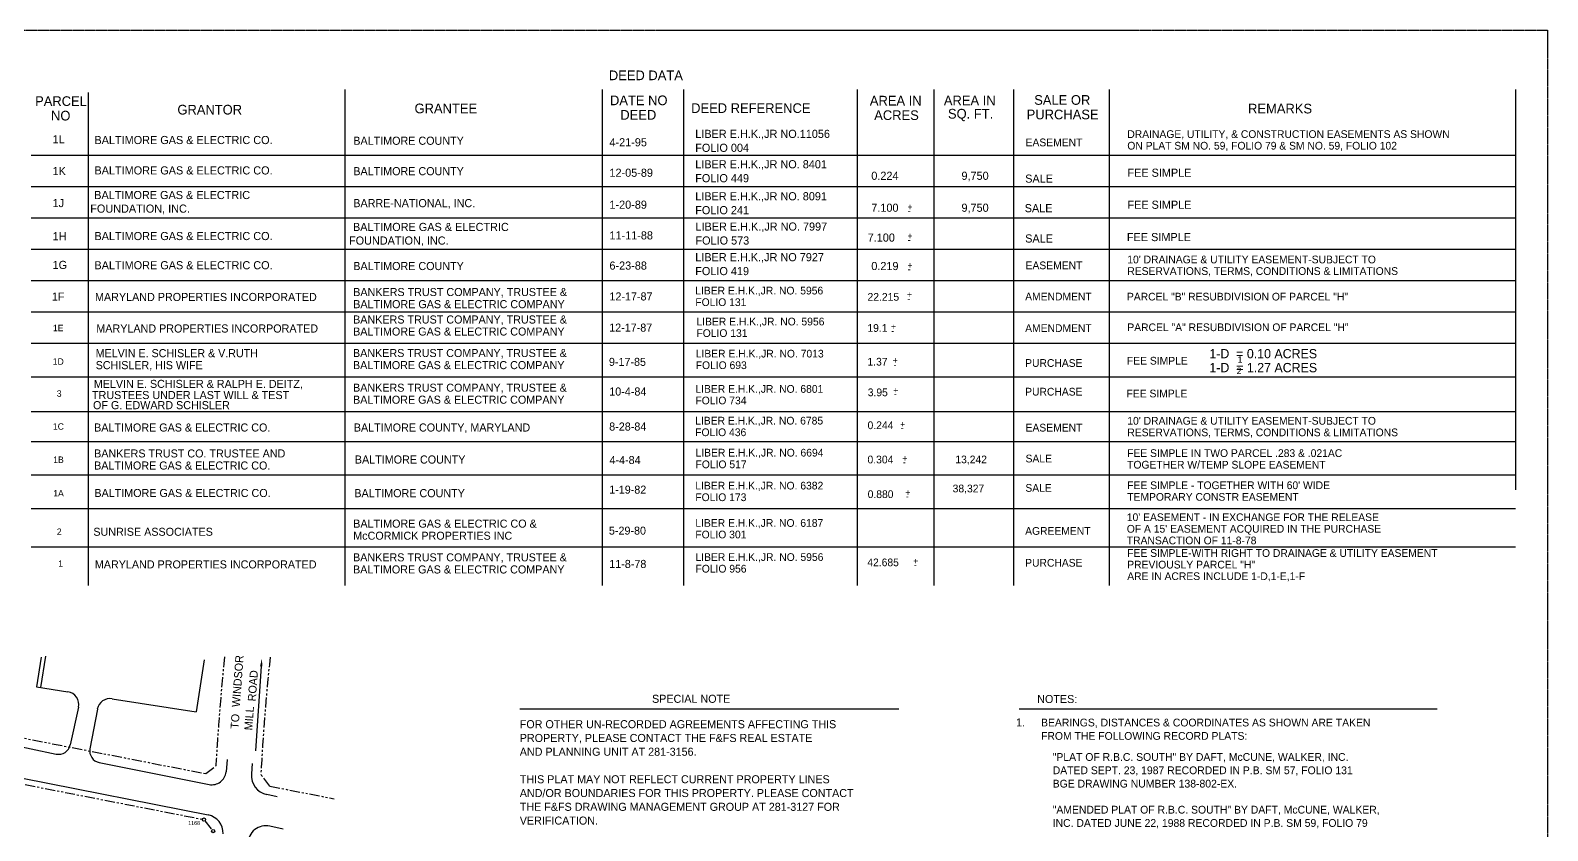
# Model space of a CAD drawing. Extents: x -40911 to -31608, y 11226 to 14227.
# Drawn here: x -39071 to -36730, y 12977 to 14212 of the extents above; entities that cross this region are included whole.
import ezdxf
from ezdxf.enums import TextEntityAlignment as Align

# ---------------------------------------------------------------- set-up
doc = ezdxf.new("R2010")
doc.units = 0
doc.header["$MEASUREMENT"] = 0
doc.linetypes.add('DASHED', pattern=[0.75, 0.5, -0.25])
doc.linetypes.add('PHANTOM2', pattern=[31.25, 15.625, -3.125, 3.125, -3.125, 3.125, -3.125])
for name, color, linetype in [('ADJOIN', 7, 'CONTINUOUS'), ('BORDER', 7, 'CONTINUOUS'), ('METES', 7, 'CONTINUOUS'), ('NOTES', 7, 'CONTINUOUS'), ('ROADC', 7, 'CONTINUOUS'), ('TABLE', 7, 'CONTINUOUS'), ('TEXT', 7, 'CONTINUOUS')]:
    doc.layers.add(name, color=color, linetype=linetype)
doc.styles.add('txt', font='TXT', dxfattribs={"height": 0.2})

# ---------------------------------------------------------------- blocks, each defined once
blk = doc.blocks.new('NOTE')
at = {"layer": 'BORDER', "color": 7, "linetype": 'Continuous'}
blk.add_line((-623.4691, 755.6636), (-38.5297, 755.6636), dxfattribs=at)
at = {"layer": 'BORDER', "color": 7, "linetype": 'Continuous', "style": 'txt'}
for s, p in [('SPECIAL NOTE', (-419.3808, 765.0531)), ('FOR OTHER UN-RECORDED AGREEMENTS AFFECTING THIS', (-623.4691, 725.8706)), ('PROPERTY, PLEASE CONTACT THE F&FS REAL ESTATE ', (-623.4691, 704.6135)), ('AND PLANNING UNIT AT 281-3156.', (-623.4691, 683.3563)), ('AND/OR BOUNDARIES FOR THIS PROPERTY. PLEASE CONTACT', (-623.4691, 619.5849)), ('THIS PLAT MAY NOT REFLECT CURRENT PROPERTY LINES', (-623.4691, 640.842)), ('THE F&FS DRAWING MANAGEMENT GROUP AT 281-3127 FOR', (-623.4691, 598.3278)), ('VERIFICATION.', (-623.4691, 577.0706))]:
    blk.add_text(s, height=12.4, dxfattribs=at).set_placement(p)

msp = doc.modelspace()

# ---------------------------------------------------------------- linework, layer by layer
at = {"layer": 'ADJOIN', "color": 7, "linetype": 'PHANTOM2'}
for p, q in [((-39343.4, 13171.2), (-38799.8, 13065)), ((-39354.4, 13102.1), (-38805.2, 12994.7)), ((-38799.8, 13065), (-38784.3, 13077.1)), ((-38701, 13045.6), (-38714.9, 13063.5)), ((-38701, 13045.6), (-38602, 13026.3)), ((-38801.2, 12992.3), (-38790.1, 12978.3))]:
    msp.add_line(p, q, dxfattribs=at)
for radius, start, end in [(3635, 174.1619, 176.82), (3565, 174.0498, 176.9759)]:
    msp.add_arc((-35154.9, 12875.4), radius, start, end, dxfattribs=at)
at = {"layer": 'BORDER', "color": 7, "linetype": 'DASHED'}
for p, q in [((-40910.8, 14212.4), (-36729.6, 14212.4)), ((-36729.6, 14212.4), (-36729.6, 11225.8))]:
    msp.add_line(p, q, dxfattribs=at)
at = {"layer": 'BORDER', "color": 7, "linetype": 'Continuous', "const_width": 0.02}
msp.add_lwpolyline([(-40861, 14161.7), (-40861, 11275.6), (-36779.4, 11275.6), (-36779.4, 14162.6), (-40861, 14162.6)], dxfattribs=at)
at = {"layer": 'METES', "color": 70, "linetype": 'Continuous'}
for centre in [(-38802.8, 12994.2), (-38788.5, 12976.3)]:
    msp.add_circle(centre, 2.5, dxfattribs=at)
at = {"layer": 'ROADC', "color": 7, "linetype": 'Continuous'}
for p, q in [((-39053.8, 13244.8), (-39061, 13199.1)), ((-39047.4, 13246.4), (-39055, 13198.2)), ((-38802.4, 13240.7), (-38814.8, 13160.3)), ((-39061, 13199.1), (-39012.7, 13191.5)), ((-38944.4, 13180.7), (-38814.8, 13160.3)), ((-38996.2, 13167.6), (-39009, 13109.4)), ((-38967.2, 13164.6), (-38978.7, 13103.4)), ((-39107.7, 13111.4), (-39030.8, 13095.3)), ((-38766.8, 13087.1), (-38768.5, 13067.8)), ((-38964.2, 13082.1), (-38794.7, 13048.2)), ((-38728.2, 13080.7), (-38729.4, 13064.5)), ((-39082.5, 13058.3), (-38796.2, 13001.3)), ((-38689.7, 13029), (-38705.8, 13032.7)), ((-38680.6, 12979.3), (-38701, 12983.9))]:
    msp.add_line(p, q, dxfattribs=at)
for centre, radius, start, end in [((-39015.8, 13171.7), 20, 347.7474, 81.0127), ((-38947.6, 13161), 20, 81.0268, 169.4604), ((-39027, 13113.3), 18.4, 258.1724, 347.6063), ((-38960.6, 13100.1), 18.4, 169.4483, 258.6476), ((-38790.4, 13069.8), 21.9, 258.7064, 354.7507), ((-38699.2, 13062.2), 30.3, 175.6223, 257.4183), ((-38801.9, 12973.1), 28.7, 358.5396, 78.6387), ((-38707.1, 12956.8), 27.8, 77.4069, 179.0276)]:
    msp.add_arc(centre, radius, start, end, dxfattribs=at)
at = {"layer": 'TABLE', "color": 7, "linetype": 'Continuous'}
for p, q in [((-38981.2, 14116.5), (-38981.2, 13355.5)), ((-38585.5, 14120.9), (-38585.5, 13355.5)), ((-38188.1, 14120.9), (-38188.1, 13355.5)), ((-38063.1, 14120.9), (-38063.1, 13355.5)), ((-37794.7, 14120.9), (-37794.7, 13355.5)), ((-37676.6, 14120.9), (-37676.6, 13355.5)), ((-37553.8, 14120.9), (-37553.8, 13355.5)), ((-37406, 14120.9), (-37406, 13355.5)), ((-36779.4, 14120.9), (-36779.4, 13503)), ((-39069.2, 14019.7), (-36779.4, 14019.7)), ((-39069.2, 13971.3), (-36779.4, 13971.3)), ((-39069.2, 13923), (-36997.6, 13923)), ((-39069.2, 13923), (-36779.4, 13923)), ((-39069.2, 13874.6), (-36779.4, 13874.6)), ((-39069.2, 13826.2), (-36779.4, 13826.2)), ((-39069.2, 13777.8), (-36779.4, 13777.8)), ((-39069.2, 13729.4), (-36779.4, 13729.4)), ((-39069.2, 13677.7), (-36779.4, 13677.7)), ((-39069.2, 13623.9), (-36779.4, 13623.9)), ((-39069.2, 13577.5), (-36779.4, 13577.5)), ((-39069.2, 13526.2), (-36779.4, 13526.2)), ((-39069.2, 13474.4), (-36779.4, 13474.4)), ((-39069.2, 13415), (-36779.4, 13415)), ((-39069.2, 13415), (-36779.4, 13415)), ((-39069.2, 13415), (-36779.4, 13415))]:
    msp.add_line(p, q, dxfattribs=at)
at = {"layer": 'TABLE', "color": 7, "linetype": 'Continuous', "const_width": 0.02}
for points in [[(-36779.4, 13355.5), (-39069.2, 13355.5), (-39069.2, 14120.9), (-36779.4, 14120.9)], [(-39069.2, 14068.1), (-36779.4, 14068.1)]]:
    msp.add_lwpolyline(points, dxfattribs=at)
at = {"layer": 'TEXT', "color": 7, "linetype": 'Continuous'}
for p, q in [((-38714.3, 13230.8), (-38723.4, 13100)), ((-37545.1, 13164.9), (-36900.2, 13164.9))]:
    msp.add_line(p, q, dxfattribs=at)
msp.add_solid([(-38716.2, 13230.9), (-38712.4, 13230.7), (-38713.5, 13242.2)], dxfattribs=at)

# ---------------------------------------------------------------- block references
at = {"layer": 'BORDER', "color": 7, "linetype": 'Continuous'}
msp.add_blockref('NOTE', (-37692, 12409.3), dxfattribs=at)

# ---------------------------------------------------------------- texts
at = {"layer": 'METES', "color": 70, "linetype": 'Continuous', "style": 'txt'}
msp.add_text('1168', height=6, dxfattribs=at).set_placement((-38827.1, 12985.8))
at = {"layer": 'NOTES', "color": 7, "linetype": 'Continuous', "style": 'txt'}
for s, width, p in [('NOTES:', 0.999679, (-37517.2, 13174)), ('1.', 1.000715, (-37549.8, 13137.9))]:
    msp.add_text(s, height=12.44, dxfattribs=dict(at, width=width)).set_placement(p)
for s, p in [('BEARINGS, DISTANCES & COORDINATES AS SHOWN ARE TAKEN', (-37511.2, 13137.9)), ('FROM THE FOLLOWING RECORD PLATS:', (-37511.2, 13117.3)), ('     "PLAT OF R.B.C. SOUTH" BY DAFT, McCUNE, WALKER, INC.', (-37515.5, 13084.8)), ('     DATED SEPT. 23, 1987 RECORDED IN P.B. SM 57, FOLIO 131', (-37515.5, 13064.2)), ('     BGE DRAWING NUMBER 138-802-EX.', (-37515.5, 13043.6)), ('     "AMENDED PLAT OF R.B.C. SOUTH" BY DAFT, McCUNE, WALKER,', (-37515.5, 13003.4)), ('     INC. DATED JUNE 22, 1988 RECORDED IN P.B. SM 59, FOLIO 79', (-37515.5, 12982.9))]:
    msp.add_text(s, height=12, dxfattribs=at).set_placement(p)
at = {"layer": 'TABLE', "color": 7, "linetype": 'Continuous', "style": 'txt'}
for s, height, width, p in [('DEED DATA', 14.93, 0.999866, (-38120.9, 14142.9)), ('PARCEL', 14.93, 0.999665, (-39023.3, 14103.1)), ('GRANTOR', 14.93, 0.999069, (-38793.8, 14089.9)), ('GRANTEE', 14.93, 1.000067, (-38429.6, 14091.8)), ('DATE NO', 14.93, 1.000268, (-38131.9, 14104.3)), ('DEED REFERENCE', 14.933, 0.999866, (-37959, 14092.3)), ('AREA IN', 14.93, 1.000268, (-37735.4, 14103.8)), ('AREA IN', 14.93, 1.000268, (-37621.2, 14104.1)), ('SALE OR', 14.93, 1.000067, (-37478.5, 14104.9)), ('NO', 14.93, 1.000864, (-39023.7, 14080.7)), ('DEED', 14.93, 0.999397, (-38132.6, 14081.9)), ('ACRES', 14.93, 1.000469, (-37734.2, 14081.4)), ('SQ. FT.', 14.93, 1.000402, (-37619.9, 14081.7)), ('PURCHASE', 14.93, 1.00067, (-37477.9, 14082.5)), ('1F', 12.54, 0.992697, (-39027.7, 13801.3)), ('1E', 9.85, 1.007783, (-39027.6, 13752.9)), ('1D', 9.95, 0.998694, (-39027.5, 13701.1)), (' 3', 9.95, 0.997699, (-39027.9, 13651.7)), ('1C', 9.95, 0.998694, (-39027.3, 13600.9)), ('1B', 9.95, 1.000693, (-39027.2, 13549.6)), ('1A', 9.95, 0.997699, (-39027.1, 13497.8)), (' 2', 9.95, 0.997699, (-39027.9, 13438.5)), (' 1', 9.85, 1.009295, (-39025.8, 13389.2))]:
    msp.add_text(s, height=height, dxfattribs=dict(at, width=width)).set_placement(p, align=Align.MIDDLE)
for s, height, p in [('REMARKS', 14.93, (-37191.8, 14084.1)), ('1L', 12.54, (-39036.3, 14038)), ('BALTIMORE GAS & ELECTRIC CO.', 12.54, (-38971.7, 14036.8)), ('LIBER E.H.K.,JR NO.11056', 12.54, (-38044.7, 14046.3)), ('4-21-95', 12.54, (-38177.1, 14033.3)), ('FOLIO 004', 12.54, (-38044.7, 14024.8)), ('1K', 12.54, (-39036.3, 13988.9)), ('BALTIMORE GAS & ELECTRIC CO.', 12.54, (-38971.7, 13989.9)), ('LIBER E.H.K.,JR NO. 8401', 12.54, (-38044.7, 13999.4)), ('12-05-89', 12.54, (-38177.1, 13986.3)), ('FOLIO 449', 12.54, (-38044.7, 13977.9)), ('0.224', 12.54, (-37773.1, 13981.6)), ('9,750', 12.54, (-37634, 13981.6)), ('SALE', 12.54, (-37535.7, 13977.2)), ('FEE SIMPLE', 12.54, (-37377.9, 13986.3)), ('BALTIMORE GAS & ELECTRIC', 12.54, (-38972, 13951.9)), ('LIBER E.H.K.,JR NO. 8091', 12.54, (-38044.7, 13950)), ('1J', 12.54, (-39036.3, 13939.5)), (' FOUNDATION, INC.', 12.54, (-38982.8, 13930.9)), ('1-20-89', 12.54, (-38177.1, 13937)), ('FOLIO 241', 12.54, (-38044.7, 13928.5)), ('7.100', 12.54, (-37773.1, 13932.3)), ('9,750', 12.54, (-37634, 13932.3)), ('SALE', 12.54, (-37536.4, 13931.6)), ('FEE SIMPLE', 12.54, (-37377.9, 13936.9)), ('BALTIMORE GAS & ELECTRIC', 12.54, (-38572.8, 13902.6)), ('LIBER E.H.K.,JR NO. 7997', 12.54, (-38044.4, 13903.2)), ('1H', 12.54, (-39036.3, 13888.3)), ('BALTIMORE GAS & ELECTRIC CO.', 12.54, (-38971.7, 13888.6)), (' FOUNDATION, INC.', 12.54, (-38583.6, 13881.6)), ('11-11-88', 12.54, (-38177.1, 13889.6)), ('FOLIO 573', 12.54, (-38044.4, 13881.7)), ('7.100', 12.54, (-37778.7, 13886.2)), ('SALE', 12.54, (-37535.7, 13884.8)), ('FEE SIMPLE', 12.54, (-37378.7, 13887)), ('LIBER E.H.K.,JR NO 7927', 12.54, (-38044.7, 13856)), ('1G', 12.54, (-39036.3, 13844)), ('BALTIMORE GAS & ELECTRIC CO.', 12.54, (-38971.7, 13843.5)), ('6-23-88', 12.54, (-38177.1, 13843)), ('FOLIO 419', 12.54, (-38044.7, 13834.5)), ('0.219', 12.54, (-37773.1, 13842.3)), ('1', 9.86, (-37207.9, 13699.4))]:
    msp.add_text(s, height=height, dxfattribs=at).set_placement(p)
for s, height, width, p in [('BALTIMORE COUNTY', 12.544, 0.988966, (-38572.3, 14035.7)), ('DRAINAGE, UTILITY, & CONSTRUCTION EASEMENTS AS SHOWN', 11.946, 0.99692, (-37378.1, 14046.2)), ('EASEMENT', 11.95, 0.997999, (-37535.1, 14033.4)), ('ON PLAT SM NO. 59, FOLIO 79 & SM NO. 59, FOLIO 102', 11.946, 0.997003, (-37378.1, 14028.3)), ('BALTIMORE COUNTY', 12.544, 0.988966, (-38572.3, 13988.7)), ('BARRE-NATIONAL, INC.', 12.544, 0.988966, (-38572.3, 13939.4)), ('+', 9.96, 0.994003, (-37717.3, 13934.7)), ('-', 9.96, 1.003104, (-37716.9, 13928.7)), ('+', 9.96, 0.994003, (-37717.3, 13890.1)), ('-', 9.96, 1.003104, (-37716.9, 13884.1)), ("10' DRAINAGE & UTILITY EASEMENT-SUBJECT TO", 11.946, 0.99692, (-37378.1, 13852.7)), ('BALTIMORE COUNTY', 12.544, 0.988966, (-38572.3, 13842.3)), ('+', 9.96, 0.994003, (-37717.3, 13844.7)), ('-', 9.96, 1.003104, (-37716.9, 13838.8)), ('EASEMENT', 11.95, 0.997999, (-37535.1, 13843.6)), ('RESERVATIONS, TERMS, CONDITIONS & LIMITATIONS', 11.946, 0.997003, (-37378.1, 13834.8)), ('BANKERS TRUST COMPANY, TRUSTEE &', 12.444, 0.996794, (-38572.4, 13802.2)), ('LIBER E.H.K.,JR. NO. 5956', 11.946, 0.997003, (-38044.7, 13804.7)), ('MARYLAND PROPERTIES INCORPORATED', 12.544, 0.989365, (-38970.8, 13794.5)), ('BALTIMORE GAS & ELECTRIC COMPANY', 12.444, 0.996641, (-38572.4, 13783.5)), ('12-17-87', 12.44, 0.997276, (-38177.1, 13795.4)), ('FOLIO 131', 11.95, 0.996668, (-38044.6, 13786.8)), ('22.215', 11.95, 0.997003, (-37778.9, 13795)), ('+', 9.96, 0.994003, (-37718, 13799.4)), ('-', 9.96, 1.003104, (-37717.5, 13793.5)), ('AMENDMENT', 11.95, 0.996501, (-37535.7, 13795.5)), ('PARCEL "B" RESUBDIVISION OF PARCEL "H"', 11.847, 1.005039, (-37378.7, 13795.4)), ('BANKERS TRUST COMPANY, TRUSTEE &', 12.444, 0.996794, (-38572.6, 13759.8)), ('LIBER E.H.K.,JR. NO. 5956', 11.946, 0.997497, (-38042.9, 13756.9)), ('MARYLAND PROPERTIES INCORPORATED', 12.544, 0.989365, (-38968.8, 13745.9)), ('BALTIMORE GAS & ELECTRIC COMPANY', 12.345, 1.004836, (-38572.6, 13741.3)), ('12-17-87', 12.54, 0.989365, (-38177.5, 13747.2)), ('FOLIO 131', 11.85, 1.004955, (-38042.9, 13739.1)), ('19.1', 11.85, 1.004111, (-37779.1, 13747)), ('+', 9.86, 1.003937, (-37742.7, 13750)), ('-', 9.86, 1.013129, (-37742.3, 13743.7)), ('AMENDMENT', 11.95, 0.996501, (-37535.7, 13746.7)), ('PARCEL "A" RESUBDIVISION OF PARCEL "H"', 11.847, 1.005461, (-37378.1, 13748.1)), ('MELVIN E. SCHISLER & V.RUTH', 12.544, 0.984048, (-38969.8, 13707.8)), ('BANKERS TRUST COMPANY, TRUSTEE &', 12.345, 1.005079, (-38572.8, 13708.1)), ('LIBER E.H.K.,JR. NO. 7013', 11.847, 1.005461, (-38044, 13707.4)), ('1-D  = 0.10 ACRES', 14.236, 1.003639, (-37251.5, 13706.2)), ('SCHISLER, HIS WIFE', 12.544, 0.984048, (-38969.8, 13689.3)), ('BALTIMORE GAS & ELECTRIC COMPANY', 12.444, 0.996874, (-38572.8, 13689.4)), ('9-17-85', 12.44, 0.9964, (-38177.9, 13694.4)), ('FOLIO 693', 11.95, 0.996501, (-38044, 13689.5)), ('1.37', 11.95, 0.997171, (-37779, 13694.9)), ('+', 9.96, 1.009302, (-37740.1, 13698.3)), ('-', 9.96, 1.003104, (-37738.9, 13691.5)), ('PURCHASE', 11.95, 0.995497, (-37535.7, 13692.9)), ('FEE SIMPLE', 11.95, 0.997254, (-37378.7, 13696.4)), ('1-D  = 1.27 ACRES', 14.336, 0.997014, (-37251.5, 13684.6)), ('MELVIN E. SCHISLER & RALPH E. DEITZ,', 12.345, 1.004682, (-38972.7, 13660.5)), ('2', 9.96, 1.005806, (-37209.4, 13681.7)), ('TRUSTEES UNDER LAST WILL & TEST', 12.444, 0.996874, (-38975.4, 13643.2)), ('BANKERS TRUST COMPANY, TRUSTEE &', 12.345, 1.004836, (-38572.7, 13654.6)), ('BALTIMORE GAS & ELECTRIC COMPANY', 12.444, 0.996641, (-38572.7, 13636)), ('10-4-84', 12.54, 0.990242, (-38177.4, 13648.6)), ('LIBER E.H.K.,JR. NO. 6801', 11.946, 0.997003, (-38044.5, 13652.9)), ('3.95', 11.95, 0.99625, (-37778.6, 13647.6)), ('+', 9.96, 0.994003, (-37739.1, 13652.1)), ('-', 9.96, 1.003104, (-37738.3, 13646.1)), ('PURCHASE', 11.95, 0.995497, (-37535.7, 13648.6)), ('FEE SIMPLE', 11.95, 0.997003, (-37379.3, 13645.8)), ('OF G. EDWARD SCHISLER', 12.444, 0.996954, (-38973.9, 13627.6)), ('FOLIO 734', 11.85, 1.005546, (-38044.5, 13635.1)), ('BALTIMORE GAS & ELECTRIC CO.', 12.444, 0.996874, (-38972.2, 13593.1)), ('BALTIMORE COUNTY, MARYLAND', 12.444, 0.997437, (-38571.5, 13593.1)), ('8-28-84', 12.44, 0.998714, (-38177.5, 13594.6)), ('LIBER E.H.K.,JR. NO. 6785', 11.946, 0.997003, (-38044.8, 13603.9)), ('0.244', 11.95, 0.999171, (-37778.9, 13596.8)), ('+', 9.96, 0.994003, (-37728.5, 13599.6)), ('EASEMENT', 11.95, 0.997999, (-37535.1, 13593.1)), ("10' DRAINAGE & UTILITY EASEMENT-SUBJECT TO", 11.946, 0.99692, (-37378.1, 13603.7)), ('FOLIO 436', 11.95, 0.996752, (-38044.8, 13586)), ('-', 9.96, 1.003104, (-37727.7, 13593.7)), ('RESERVATIONS, TERMS, CONDITIONS & LIMITATIONS', 11.946, 0.997003, (-37378.1, 13585.8)), ('BANKERS TRUST CO. TRUSTEE AND', 12.345, 1.005241, (-38972.2, 13553.1)), ('BALTIMORE COUNTY', 12.544, 0.988966, (-38569.9, 13543.6)), ('4-4-84', 12.44, 0.997115, (-38177, 13542.9)), ('LIBER E.H.K.,JR. NO. 6694', 11.946, 0.997003, (-38044.3, 13554.5)), ('0.304', 11.95, 0.998167, (-37779, 13543.9)), ('+', 9.96, 1.009302, (-37725.2, 13546.8)), ('13,242', 11.85, 1.005377, (-37643.4, 13544.1)), ('SALE', 11.95, 0.997003, (-37535.1, 13545.4)), ('FEE SIMPLE IN TWO PARCEL .283 & .021AC', 11.946, 0.997003, (-37378.4, 13553.8)), ('BALTIMORE GAS & ELECTRIC CO.', 12.444, 0.996874, (-38972.2, 13534.4)), ('FOLIO 517', 11.95, 0.997254, (-38044.3, 13536.5)), ('-', 9.86, 1.013129, (-37724.4, 13541)), ('TOGETHER W/TEMP SLOPE EASEMENT', 11.946, 0.99692, (-37378.4, 13535.9)), ('1-19-82', 12.44, 0.997597, (-38177.5, 13497.2)), ('LIBER E.H.K.,JR. NO. 6382', 11.847, 1.005377, (-38044.6, 13503.7)), ('38,327', 11.95, 0.996501, (-37647.6, 13499.2)), ('SALE', 11.95, 0.997003, (-37535.4, 13500.1)), ("FEE SIMPLE - TOGETHER WITH 60' WIDE", 11.946, 0.997003, (-37378.2, 13504.2)), ('BALTIMORE GAS & ELECTRIC CO.', 12.444, 0.996874, (-38971.8, 13492)), ('BALTIMORE COUNTY', 12.544, 0.988966, (-38570.7, 13491.7)), ('FOLIO 173', 11.95, 0.997254, (-38044.6, 13485.7)), ('0.880', 11.95, 0.995999, (-37778.7, 13490.4)), ('+', 9.96, 1.009302, (-37720.5, 13494.1)), ('-', 9.86, 1.013129, (-37719.7, 13488.2)), ('TEMPORARY CONSTR EASEMENT', 11.847, 1.005124, (-37378.2, 13486.3)), ("10' EASEMENT - IN EXCHANGE FOR THE RELEASE", 11.847, 1.005461, (-37378.9, 13454.9)), ('SUNRISE ASSOCIATES', 12.345, 1.005241, (-38973.4, 13432.2)), ('BALTIMORE GAS & ELECTRIC CO &', 12.444, 0.997437, (-38572.4, 13444.7)), ('McCORMICK PROPERTIES INC', 12.345, 1.005484, (-38572.4, 13426.1)), ('5-29-80', 12.24, 1.012846, (-38177.9, 13434)), ('LIBER E.H.K.,JR. NO. 6187', 11.946, 0.99692, (-38044.6, 13446)), ('FOLIO 301', 11.85, 1.005959, (-38044.6, 13428.2)), ('AGREEMENT', 11.95, 0.996166, (-37535.7, 13433.7)), ("OF A 15' EASEMENT ACQUIRED IN THE PURCHASE", 11.946, 0.997003, (-37378.9, 13437)), ('TRANSACTION OF 11-8-78', 11.946, 0.997003, (-37378.9, 13419)), ('MARYLAND PROPERTIES INCORPORATED', 12.444, 0.997195, (-38971.1, 13381.8)), ('BANKERS TRUST COMPANY, TRUSTEE &', 12.345, 1.004836, (-38572.7, 13392.7)), ('11-8-78', 12.54, 0.989684, (-38177.4, 13382.4)), ('LIBER E.H.K.,JR. NO. 5956', 11.847, 1.005461, (-38044.4, 13393.4)), ('42.685', 11.85, 1.005959, (-37779.3, 13385.2)), ('+', 9.86, 1.003937, (-37708.3, 13388.3)), ('PURCHASE', 11.95, 0.995497, (-37535.7, 13384.5)), ('FEE SIMPLE-WITH RIGHT TO DRAINAGE & UTILITY EASEMENT', 11.946, 0.99692, (-37378.2, 13399.6)), ('PREVIOUSLY PARCEL "H"', 11.946, 0.997003, (-37378.2, 13381.7)), ('BALTIMORE GAS & ELECTRIC COMPANY', 12.444, 0.996641, (-38572.7, 13374)), ('FOLIO 956', 11.95, 0.996752, (-38044.4, 13375.4)), ('-', 9.86, 0.992522, (-37707.5, 13382.3)), ('ARE IN ACRES INCLUDE 1-D,1-E,1-F', 11.847, 1.005461, (-37378.2, 13363.9))]:
    msp.add_text(s, height=height, dxfattribs=dict(at, width=width)).set_placement(p)
at = {"layer": 'TEXT', "color": 7, "linetype": 'Continuous', "style": 'txt'}
for s, height, rotation, width, p in [('WINDSOR', 12.5, 85.8384, 0.993945, (-38744.4, 13207.4)), ('ROAD', 12.41, 85.7875, 1.002248, (-38721.1, 13200.2)), ('TO', 12.41, 85.7881, 1.001289, (-38748.6, 13145.4)), ('MILL', 12.41, 85.8094, 1.003852, (-38726.9, 13150))]:
    msp.add_text(s, height=height, rotation=rotation, dxfattribs=dict(at, width=width)).set_placement(p, align=Align.CENTER)

doc.saveas('drawing.dxf')
